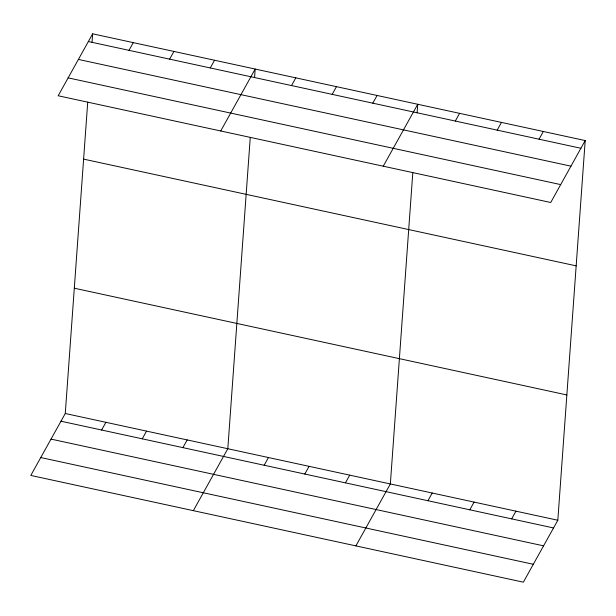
<?xml version="1.0" encoding="UTF-8"?>
<svg xmlns="http://www.w3.org/2000/svg" width="616" height="616" viewBox="0 0 616 616"><rect width="100%" height="100%" fill="white"/><g stroke="black" fill="none" stroke-linecap="round" stroke-linejoin="round"><path stroke-width="0.92" d="M585.2 140.564L550.727 202.495L58.181 95.757L92.646 33.826L585.2 140.564L557.819 520.243L523.354 582.174L30.8 475.437L65.273 413.505L87.718 102.171M92.03 42.373L92.646 33.826M250.265 137.391L227.812 448.733L193.339 510.664M254.577 77.593L255.193 69.046L220.72 130.985M412.805 172.611L390.351 483.953L355.886 545.884M417.117 112.813L417.733 104.273L383.26 166.204M128.99 50.343L133.287 42.635M169.631 59.144L173.92 51.436M210.264 67.953L214.553 60.245M291.537 85.562L295.826 77.855M101.617 430.022L105.906 422.314M332.17 94.371L336.459 86.663M142.25 438.823L146.539 431.115M372.811 103.172L377.1 95.465M182.89 447.632L187.179 439.924M455.309 121.052L459.598 113.344M264.156 465.242L268.445 457.534M304.797 474.05L309.086 466.343M497.174 130.122L501.463 122.415M345.43 482.852L349.719 475.144M539.046 139.193L543.335 131.485M427.935 500.731L432.224 493.023M469.8 509.802L474.089 502.094M511.665 518.872L515.954 511.165M88.358 41.534L580.911 148.271M78.401 59.429L570.947 166.158M68.137 77.862L560.691 184.6M83.614 159.121L576.168 265.858M74.305 288.211L566.859 394.948M65.273 413.505L557.819 520.243M60.984 421.213L553.53 527.951M51.02 439.108L543.574 545.845M40.756 457.542L533.31 564.279"/></g></svg>
